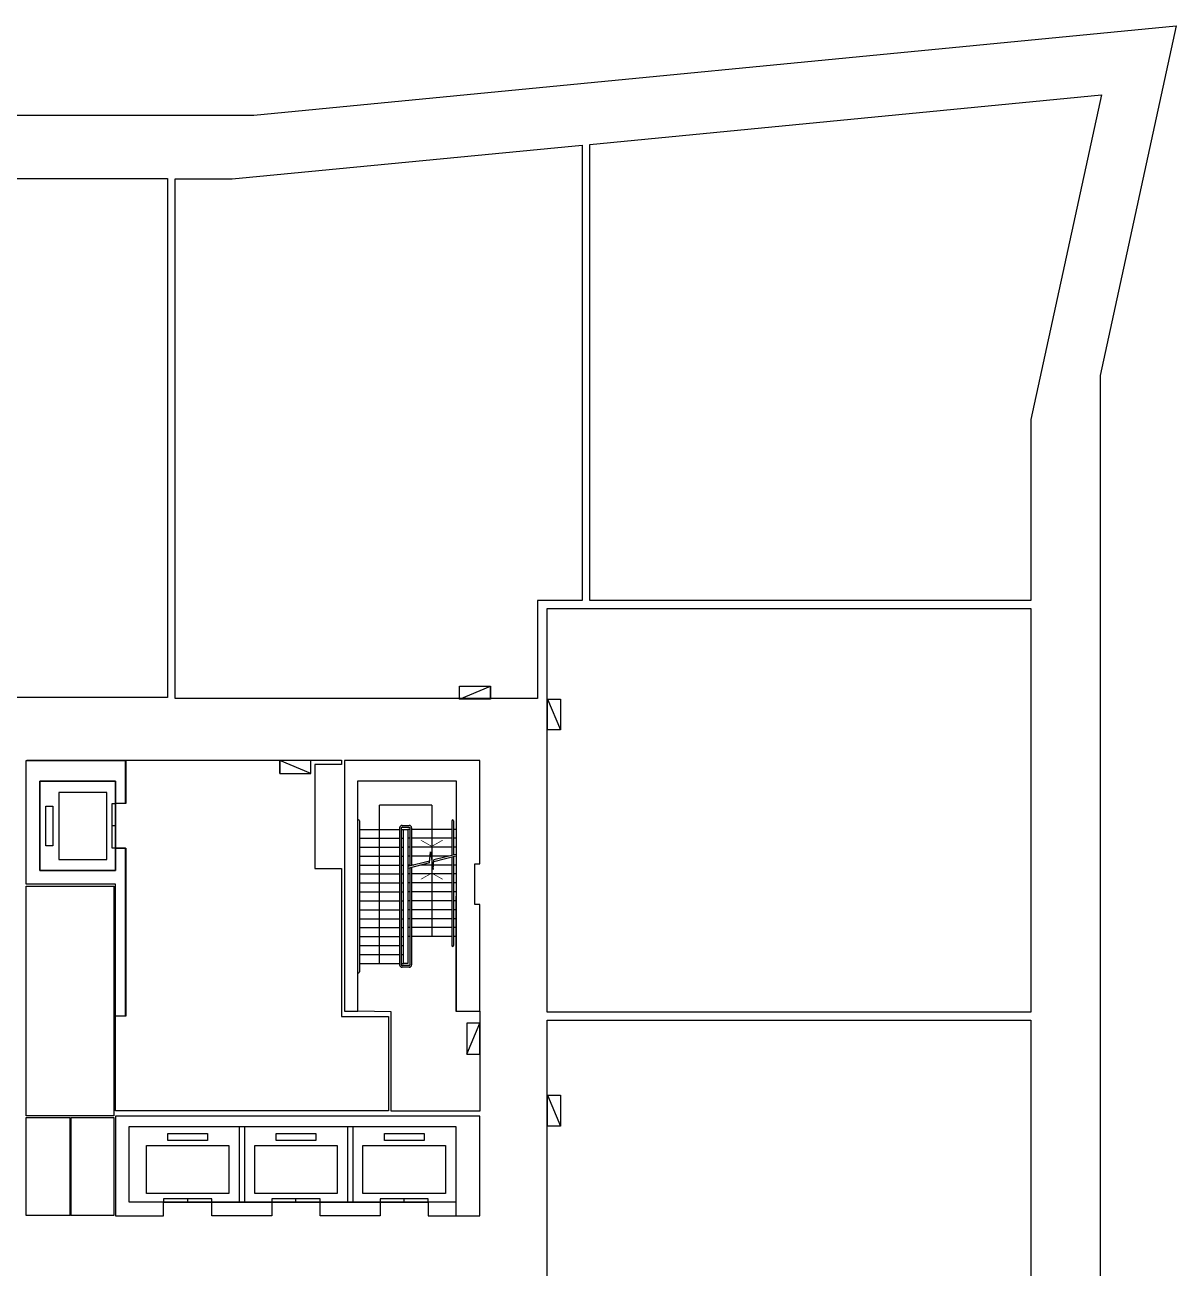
# Model space of a CAD drawing. Header units: millimetres. Extents: x -1174 to 68602, y -1793 to 70539.
# Drawn here: x 35110 to 68602, y 34373 to 70539 of the extents above; entities that cross this region are included whole.
import ezdxf

# ---------------------------------------------------------------- set-up
doc = ezdxf.new("R2010")
doc.units = ezdxf.units.MM
doc.header["$LTSCALE"] = 2000
doc.header["$MEASUREMENT"] = 0
doc.layers.get('Defpoints').update_dxf_attribs({"linetype": 'CONTINUOUS'})
for name, color, linetype in [('Column', 7, 'CONTINUOUS'), ('E&M', 7, 'CONTINUOUS'), ('Wall', 7, 'CONTINUOUS')]:
    doc.layers.add(name, color=color, linetype=linetype)

msp = doc.modelspace()

# ---------------------------------------------------------------- linework, layer by layer
at = {"layer": 'Column', "color": 3}
msp.add_line((36427, 35897, 627), (36427, 38740, 676), dxfattribs=at)
at = {"layer": 'Column', "color": 3, "transparency": 33554687, "extrusion": (0, -0.017452, 0.999848)}
for points in [[(64375, 53800), (51543, 53800), (51543, 67071), (66428, 68511), (64375, 59069), (64375, 53804)], [(39485, 66065), (41142, 66065), (51319, 67049), (51319, 53800), (50024, 53800), (50024, 50949), (39485, 50949), (39485, 66065)], [(37747, 46594), (38047, 46594), (38047, 41705), (37747, 41705), (37747, 45545), (35147, 45545), (35147, 49144), (38047, 49144), (38047, 47894), (37747, 47894), (37747, 48544), (35547, 48544), (35547, 45945), (37747, 45945), (37747, 46594), (37747, 46594)], [(48347, 44960), (48200, 44960), (48200, 46136), (48347, 46136), (48347, 49144), (44407, 49144), (44407, 41854), (44799, 41854), (44799, 48556), (47661, 48556), (47661, 41854), (48347, 41854), (48347, 44960)], [(64375, 41596), (64375, 29792), (50306, 29792), (50306, 41595), (64375, 41595)], [(48347, 38796), (37747, 38796), (37747, 35896), (39147, 35896), (39147, 36296), (38147, 36296), (38147, 38496), (47647, 38496), (47647, 35896), (48347, 35896), (48347, 38796)], [(42297, 36296), (42297, 35896), (40547, 35896), (40547, 36296), (42297, 36296)], [(45447, 36296), (45447, 35896), (43697, 35896), (43697, 36296), (45447, 36296)], [(47647, 36296), (46847, 36296), (46847, 35896), (47647, 35896)]]:
    msp.add_lwpolyline(points, dxfattribs=at)
at = {"layer": 'Column', "color": 3, "transparency": 33554687}
for points in [[(27583, 66065), (39262, 66065), (39262, 50973), (27583, 50973)], [(50308, 53565), (64375, 53565), (64375, 41816), (50308, 41816)], [(35145, 38753), (36426, 38753), (36426, 35901), (35145, 35901)], [(36462, 38753), (37701, 38753), (37701, 35901), (36462, 35901)]]:
    msp.add_lwpolyline(points, close=True, dxfattribs=at)
msp.add_lwpolyline([(38042, 49149), (44320, 49149), (44320, 49020), (43547, 49020), (43547, 46001), (44320, 46001), (44320, 41693), (45686, 41693), (45686, 38949), (37747, 38949), (37747, 41712), (38042, 41712), (38042, 46590), (37747, 46590), (37747, 47897), (38042, 47897), (38042, 49112)], dxfattribs=at)
at = {"layer": 'Column', "color": 3, "transparency": 33554687, "elevation": 730}
msp.add_lwpolyline([(44799, 41848), (44799, 48549), (47661, 48549), (47647, 41848), (48347, 41848), (48347, 38939), (45769, 38939), (45769, 41829), (44799, 41848)], dxfattribs=at)
at = {"layer": 'Column', "color": 3, "transparency": 33554687, "elevation": 672}
msp.add_lwpolyline([(38147, 38490), (47647, 38490), (47647, 36290), (38147, 36290)], close=True, dxfattribs=at)
at = {"layer": 'Defpoints', "color": 3}
msp.add_line((42527, 49137, 858), (35163, 49137, 858), dxfattribs=at)
at = {"layer": 'E&M', "color": 252, "transparency": 33554687}
for p, q in [((47757, 50924, 889), (48657, 51304, 896)), ((48657, 50924, 889), (48657, 51304, 896)), ((48657, 50924, 889), (47757, 50924, 889)), ((50316, 50927, 889), (50696, 50028, 873)), ((43427, 48757, 851), (42527, 49137, 858)), ((42527, 48757, 851), (42527, 49137, 858)), ((42527, 48757, 851), (43427, 48757, 851)), ((46947, 47837, 835), (45427, 47837, 835)), ((45427, 43238, 755), (45427, 47837, 835)), ((46947, 47837, 835), (46947, 44018, 768)), ((44792, 47387, 827), (44792, 42988, 750)), ((44842, 47387, 827), (44842, 42988, 750)), ((47532, 47387, 827), (47532, 46376, 810)), ((47582, 47387, 827), (47582, 46389, 810)), ((37747, 47237, 825), (37647, 47237, 825)), ((44842, 47137, 823), (46012, 47137, 823)), ((46012, 47177, 823), (46012, 43198, 754)), ((46062, 47177, 823), (46062, 43198, 754)), ((46062, 47137, 823), (46127, 47137, 823)), ((46087, 47252, 825), (46287, 47252, 825)), ((46087, 47202, 824), (46287, 47202, 824)), ((46312, 47137, 823), (46247, 47137, 823)), ((46312, 47177, 823), (46312, 46070, 804)), ((46362, 47177, 823), (46362, 46082, 804)), ((47532, 47137, 823), (46362, 47137, 823)), ((47647, 47137, 823), (47582, 47137, 823)), ((44842, 46877, 818), (46012, 46877, 818)), ((46062, 46877, 818), (46127, 46877, 818)), ((46312, 46877, 818), (46247, 46877, 818)), ((47532, 46877, 818), (46362, 46877, 818)), ((47647, 46877, 818), (47582, 46877, 818)), ((44842, 46617, 814), (46012, 46617, 814)), ((44842, 46357, 809), (46012, 46357, 809)), ((46062, 46617, 814), (46127, 46617, 814)), ((46062, 46357, 809), (46127, 46357, 809)), ((46312, 46617, 814), (46247, 46617, 814)), ((46312, 46357, 809), (46247, 46357, 809)), ((47532, 46617, 814), (46362, 46617, 814)), ((47456, 46357, 809), (46362, 46357, 809)), ((47647, 46354, 809), (47007, 46194, 806)), ((47647, 46405, 810), (47011, 46246, 807)), ((47532, 46326, 809), (47532, 43758, 764)), ((47647, 46617, 814), (47582, 46617, 814)), ((47582, 46338, 809), (47582, 43758, 764)), ((44842, 46098, 805), (46012, 46098, 805)), ((46062, 46098, 805), (46127, 46098, 805)), ((46883, 46213, 807), (46247, 46053, 804)), ((46878, 46161, 806), (46247, 46002, 803)), ((46312, 46098, 805), (46247, 46098, 805)), ((46312, 46018, 803), (46312, 43198, 754)), ((46422, 46098, 805), (46362, 46098, 805)), ((46362, 46031, 803), (46362, 43198, 754)), ((47532, 46098, 805), (46627, 46098, 805)), ((47647, 46098, 805), (47582, 46098, 805)), ((44842, 45838, 800), (46012, 45838, 800)), ((44842, 45578, 796), (46012, 45578, 796)), ((46062, 45838, 800), (46127, 45838, 800)), ((46062, 45578, 796), (46127, 45578, 796)), ((46312, 45838, 800), (46247, 45838, 800)), ((46312, 45578, 796), (46247, 45578, 796)), ((47532, 45838, 800), (46362, 45838, 800)), ((47532, 45578, 796), (46362, 45578, 796)), ((47647, 45838, 800), (47582, 45838, 800)), ((47647, 45578, 796), (47582, 45578, 796)), ((44842, 45318, 791), (46012, 45318, 791)), ((46062, 45318, 791), (46127, 45318, 791)), ((46312, 45318, 791), (46247, 45318, 791)), ((47532, 45318, 791), (46362, 45318, 791)), ((47647, 45318, 791), (47582, 45318, 791)), ((44842, 45058, 786), (46012, 45058, 786)), ((46062, 45058, 786), (46127, 45058, 786)), ((46312, 45058, 786), (46247, 45058, 786)), ((47532, 45058, 786), (46362, 45058, 786)), ((47647, 45058, 786), (47582, 45058, 786)), ((44842, 44798, 782), (46012, 44798, 782)), ((44842, 44538, 777), (46012, 44538, 777)), ((46062, 44798, 782), (46127, 44798, 782)), ((46062, 44538, 777), (46127, 44538, 777)), ((46312, 44798, 782), (46247, 44798, 782)), ((46312, 44538, 777), (46247, 44538, 777)), ((47532, 44798, 782), (46362, 44798, 782)), ((47532, 44538, 777), (46362, 44538, 777)), ((47647, 44798, 782), (47582, 44798, 782)), ((47647, 44538, 777), (47582, 44538, 777)), ((44842, 44278, 773), (46012, 44278, 773)), ((46062, 44278, 773), (46127, 44278, 773)), ((46312, 44278, 773), (46247, 44278, 773)), ((47532, 44278, 773), (46362, 44278, 773)), ((47647, 44278, 773), (47582, 44278, 773)), ((44842, 44018, 768), (46012, 44018, 768)), ((46062, 44018, 768), (46127, 44018, 768)), ((46312, 44018, 768), (46247, 44018, 768)), ((47532, 44018, 768), (46362, 44018, 768)), ((47647, 44018, 768), (47582, 44018, 768)), ((44842, 43758, 764), (46012, 43758, 764)), ((44842, 43498, 759), (46012, 43498, 759)), ((46062, 43758, 764), (46127, 43758, 764)), ((46062, 43498, 759), (46127, 43498, 759)), ((44842, 43238, 755), (46012, 43238, 755)), ((46062, 43238, 755), (46127, 43238, 755)), ((46287, 43173, 754), (46087, 43173, 754)), ((46287, 43123, 753), (46087, 43123, 753)), ((46247, 43238, 755), (46127, 43238, 755)), ((47967, 40599, 709), (48347, 41499, 724)), ((50314, 39405, 688), (50694, 38506, 672)), ((35147, 37180, 649), (35147, 38380, 670)), ((41347, 38490, 672), (41347, 36290, 633)), ((41497, 38490, 672), (41497, 36290, 633)), ((44497, 38490, 672), (44497, 36290, 633)), ((44647, 38490, 672), (44647, 36290, 633)), ((39847, 36290, 633), (39847, 36390, 635)), ((42997, 36290, 633), (42997, 36390, 635)), ((46147, 36290, 633), (46147, 36390, 635))]:
    msp.add_line(p, q, dxfattribs=at)
at = {"layer": 'E&M', "color": 252, "transparency": 33554687, "extrusion": (0, -0.017452, 0.999848)}
for points in [[(48657, 50932), (47757, 50932), (47757, 51312), (48657, 51312), (48657, 50932)], [(50316, 50035), (50316, 50935), (50696, 50935), (50696, 50035), (50316, 50035)], [(42527, 48764), (43427, 48764), (43427, 49144), (42527, 49144), (42527, 48764)], [(36097, 48219), (36097, 46270), (37497, 46270), (37497, 48219), (36097, 48219)], [(35722, 46669), (35722, 47819), (35922, 47819), (35922, 46669), (35722, 46669)], [(37647, 46594), (37647, 47894), (37747, 47894), (37747, 46594), (37647, 46594)], [(46127, 43245), (46127, 47144), (46247, 47144), (46247, 43245)], [(46878, 46168), (46908, 46491), (46986, 45972), (47011, 46253)], [(47967, 41505), (47967, 40605), (48347, 40605), (48347, 41505), (47967, 41505)], [(50314, 38512), (50314, 39411), (50694, 39411), (50694, 38512), (50314, 38512)], [(40422, 38096), (39272, 38096), (39272, 38296), (40422, 38296), (40422, 38096)], [(43572, 38096), (42422, 38096), (42422, 38296), (43572, 38296), (43572, 38096)], [(46722, 38096), (45572, 38096), (45572, 38296), (46722, 38296), (46722, 38096)], [(38647, 37946), (41047, 37946), (41047, 36546), (38647, 36546), (38647, 37946)], [(41797, 37946), (44197, 37946), (44197, 36546), (41797, 36546), (41797, 37946)], [(44947, 37946), (47347, 37946), (47347, 36546), (44947, 36546), (44947, 37946)], [(39147, 36296), (40547, 36296), (40547, 36396), (39147, 36396), (39147, 36296)], [(42297, 36296), (43697, 36296), (43697, 36396), (42297, 36396), (42297, 36296)], [(45447, 36296), (46847, 36296), (46847, 36396), (45447, 36396), (45447, 36296)]]:
    msp.add_lwpolyline(points, dxfattribs=at)
at = {"layer": 'E&M', "color": 252, "transparency": 33554687, "extrusion": (0, -0.017452, 0.999848), "const_width": 20}
for points in [[(47264, 46828), (46947, 46649), (46630, 46828)], [(47264, 45691), (46947, 45870), (46630, 45691)]]:
    msp.add_lwpolyline(points, dxfattribs=at)
at = {"layer": 'E&M', "color": 252, "transparency": 33554687, "extrusion": (0, -0.017452, 0.999848)}
for centre, major_axis, start_param, end_param in [((44817, 47387, 827), (-25, 0), 3.141593, 6.283185), ((47557, 47387, 827), (-25, 0), 3.141593, 6.283185), ((46087, 47177, 823), (-75, 0), 4.712389, 6.283185), ((46087, 47177, 823), (-25, 0), 4.712389, 6.283185), ((46287, 47177, 823), (-75, 0), 3.141593, 4.712389), ((46287, 47177, 823), (-25, 0), 3.141593, 4.712389), ((47557, 43758, 764), (-25, 0), 0, 3.141593), ((46087, 43198, 754), (-75, 0), 0, 1.570796), ((46087, 43198, 754), (-25, 0), 0, 1.570796), ((46287, 43198, 754), (-25, 0), 1.570796, 3.141593), ((46287, 43198, 754), (-75, 0), 1.570796, 3.141593), ((44817, 42988, 750), (-25, 0), 0, 3.141593)]:
    msp.add_ellipse(centre, major_axis=major_axis, ratio=0.999848, start_param=start_param, end_param=end_param, dxfattribs=at)
at = {"layer": 'Wall', "color": 1, "transparency": 33554687, "extrusion": (0, -0.017452, 0.999848), "elevation": 29}
msp.add_lwpolyline([(-1174, 70550), (10194, 67927), (41775, 67927), (68602, 70523), (66390, 60349), (66390, 21333), (68572, -1793), (57178, 836), (25597, 836), (-1174, -1754), (-1174, 70550)], dxfattribs=at)
at = {"layer": 'Wall', "color": 3, "transparency": 33554687, "elevation": 847}
msp.add_lwpolyline([(35547, 48537), (37747, 48537), (37747, 45938), (35547, 45938)], close=True, dxfattribs=at)
at = {"layer": 'Wall', "color": 3, "transparency": 33554687}
msp.add_lwpolyline([(35145, 45487), (37701, 45487), (37701, 38803), (35145, 38801)], close=True, dxfattribs=at)

doc.saveas('drawing.dxf')
